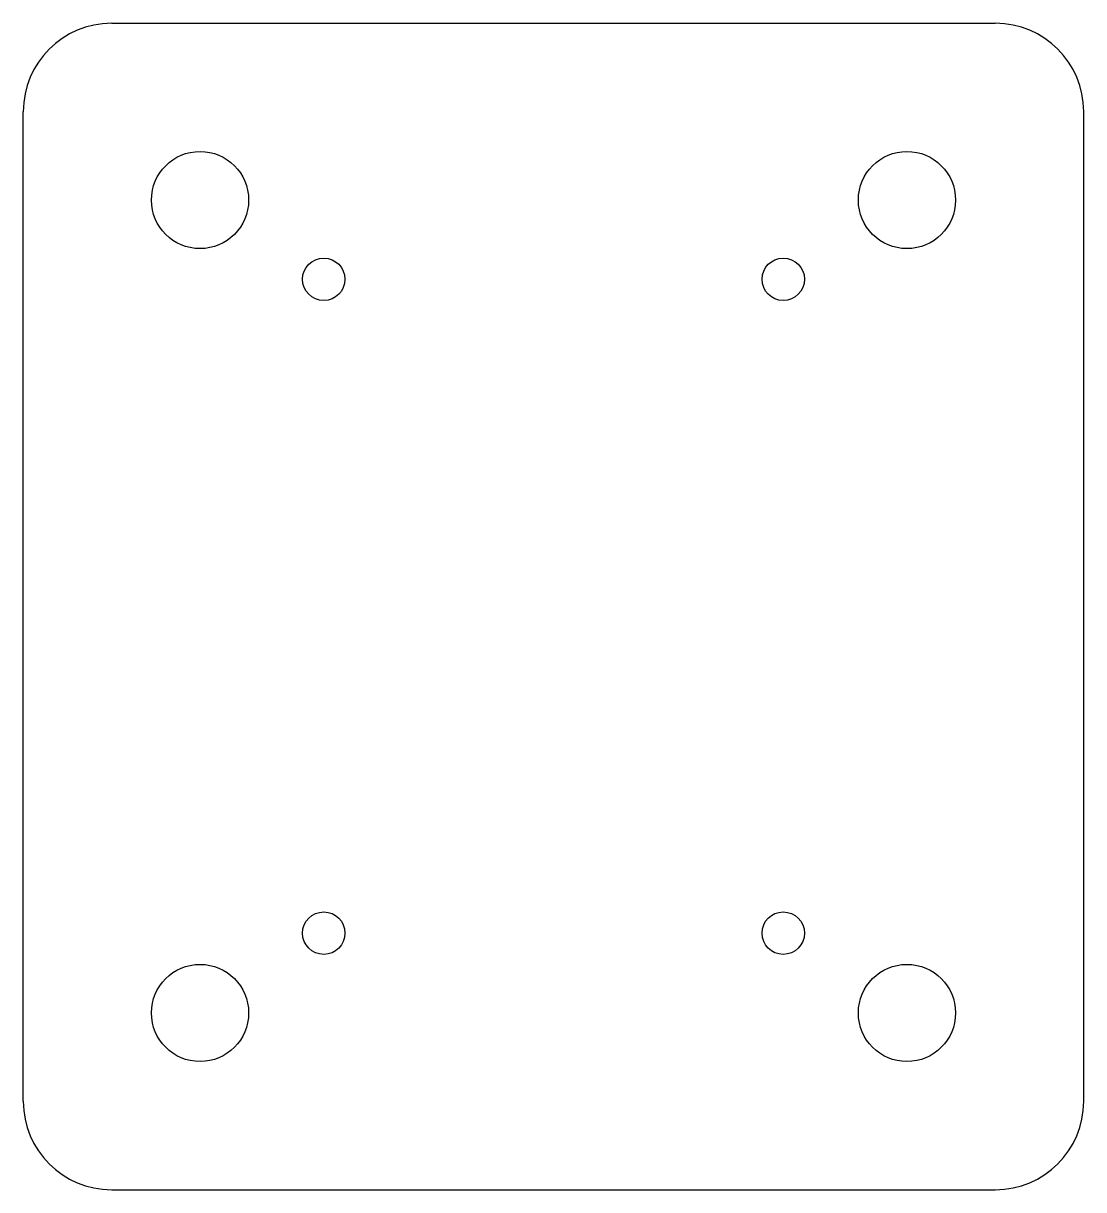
# Model space of a CAD drawing. Header units: millimetres. Extents: x 0 to 60, y 0 to 66.
import ezdxf

# ---------------------------------------------------------------- set-up
doc = ezdxf.new("R2010")
doc.units = ezdxf.units.MM

msp = doc.modelspace()

# ---------------------------------------------------------------- linework, layer by layer
for p, q in [((5, 66), (55, 66)), ((0, 5), (0, 61)), ((60, 5), (60, 61)), ((5, 0), (55, 0))]:
    msp.add_line(p, q)
for centre, radius in [((10, 56), 2.75), ((50, 56), 2.75), ((17, 51.517), 1.2), ((43, 51.517), 1.2), ((17, 14.517), 1.2), ((43, 14.517), 1.2), ((10, 10), 2.75), ((50, 10), 2.75)]:
    msp.add_circle(centre, radius)
for centre, start, end in [((5, 61), 90, 180), ((55, 61), 0, 90), ((5, 5), 180, 270), ((55, 5), -90, 0)]:
    msp.add_arc(centre, 5, start, end)

doc.saveas('drawing.dxf')
